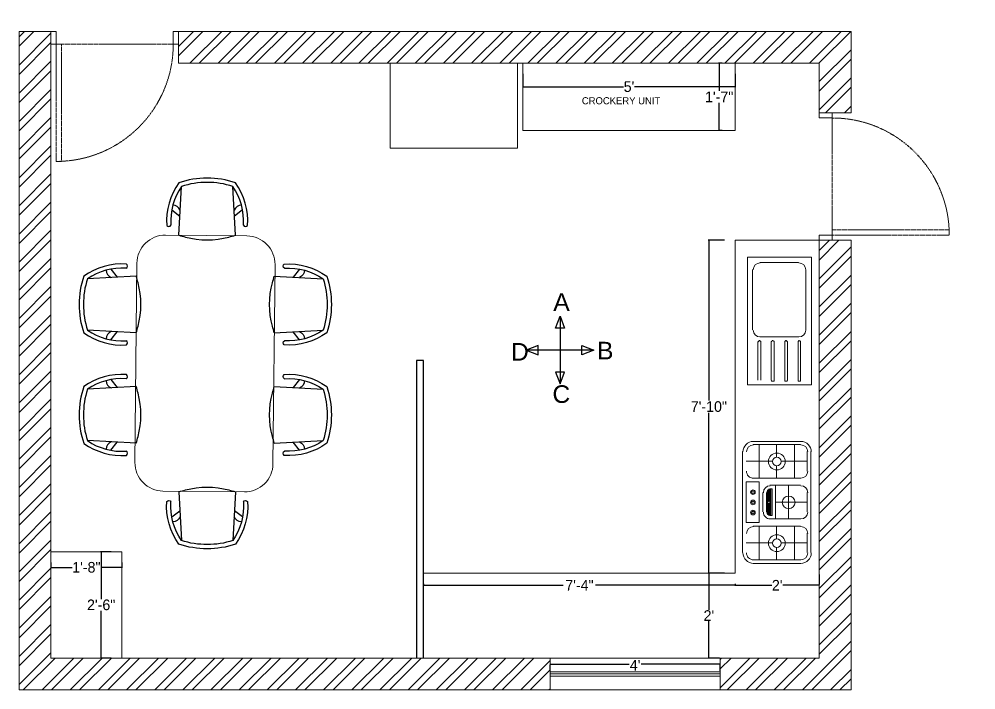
# Model space of a CAD drawing. Header units: inches. Extents: x 15448 to 46480, y -8154 to 0.
# Drawn here: x 22217.8 to 22488, y -4027.1 to -3837.6 of the extents above; entities that cross this region are included whole.
import ezdxf

# ---------------------------------------------------------------- set-up
doc = ezdxf.new("R2010")
doc.units = ezdxf.units.IN
doc.header["$MEASUREMENT"] = 0
for name, pattern in [('AUDIT_D_060311083008-3', [0]), ('DASHED2', [0.375, 0.25, -0.125]), ('HIDDEN', [0.375, 0.25, -0.125])]:
    doc.linetypes.add(name, pattern=pattern)
for name, color, linetype in [('.', 30, 'Continuous'), ('A-DOOR', 251, 'AUDIT_D_060311083008-3'), ('A-Door-Frame', 1, 'Continuous'), ('A-Door-Swing', 8, 'HIDDEN'), ('FUR', 42, 'Continuous')]:
    doc.layers.add(name, color=color, linetype=linetype)
for name, color, linetype, true_color in [('PDF9_TEXT', 7, 'Continuous', 0xdadada), ('PDF_Furniture', 7, 'Continuous', 0xdd8a6d), ('PDF_SANITARY', 7, 'Continuous', 0x7f7f7f)]:
    doc.layers.add(name, color=color, linetype=linetype, true_color=true_color)
doc.layers.add('ROD', color=7, linetype='Continuous', lineweight=9)
doc.styles.add('b.k', font='verdana.ttf')
doc.styles.add('HEMI', font='stylu.ttf')
doc.styles.add('PDF Arial', font='arial.ttf')
doc.dimstyles.new('STANDARD$0', dxfattribs={"dimscale": 0, "dimtxt": 6, "dimasz": 3, "dimexe": 2, "dimexo": 2, "dimgap": 0, "dimtad": 0, "dimtih": 1, "dimtoh": 1, "dimdec": 1, "dimzin": 0, "dimdsep": 46, "dimlunit": 4, "dimtxsty": 'b.k', "dimcen": 2.5, "dimclrd": 256, "dimclre": 256, "dimclrt": 256, "dimadec": 0, "dimazin": 0, "dimtfac": 1, "dimtdec": 1, "dimtofl": 0, "dimtmove": 2, "dimatfit": 2, "dimfxl": 1, "dimfrac": 2, "dimtolj": 1, "dimtzin": 0, "dimlwd": 9, "dimlwe": 9, "dimarcsym": 0})

# ---------------------------------------------------------------- blocks, each defined once
blk = doc.blocks.new('9iuygtfdx')
at = {"layer": 'PDF_SANITARY', "color": 254, "lineweight": 5}
for points in [[(8804.29, 1162.93), (8775.75, 1162.93)], [(8772.87, 1160.05), (8772.87, 1146.65)], [(8773.73, 1160.05), (8773.73, 1146.65)], [(8781.23, 1161.93), (8775.75, 1161.93)], [(8778.49, 1161.93), (8778.49, 1154.58)], [(8783.24, 1160.05), (8783.24, 1146.65)], [(8785.26, 1160.05), (8785.26, 1151.4)], [(8792.76, 1161.93), (8787.28, 1161.93)], [(8790.02, 1161.93), (8790.02, 1152.99)], [(8794.77, 1160.05), (8794.77, 1151.4)], [(8796.79, 1160.05), (8796.79, 1146.65)], [(8804.29, 1161.93), (8798.81, 1161.93)], [(8801.55, 1161.93), (8801.55, 1154.58)], [(8806.3, 1160.05), (8806.3, 1146.65)], [(8807.31, 1160.05), (8807.31, 1146.65)], [(8783.24, 1158.32), (8773.73, 1158.32)], [(8796.79, 1158.32), (8806.3, 1158.32)], [(8794.77, 1156.59), (8785.26, 1156.59)], [(8773.73, 1153.28), (8777.34, 1153.28)], [(8778.49, 1152.13), (8778.49, 1144.63)], [(8779.79, 1153.28), (8783.24, 1153.28)], [(8794.77, 1152.99), (8785.26, 1152.99)], [(8793.77, 1151.69), (8786.27, 1151.69)], [(8800.4, 1153.28), (8796.79, 1153.28)], [(8801.55, 1152.13), (8801.55, 1144.63)], [(8806.3, 1153.28), (8802.7, 1153.28)], [(8789.73, 1151.12), (8786.27, 1151.12)], [(8789.73, 1150.97), (8786.42, 1150.97)], [(8793.48, 1150.68), (8786.56, 1150.68)], [(8792.76, 1150.4), (8787.28, 1150.4)], [(8792.76, 1149.39), (8787.28, 1149.39)], [(8793.77, 1151.12), (8790.45, 1151.12)], [(8793.62, 1150.97), (8790.45, 1150.97)], [(8783.24, 1148.38), (8773.73, 1148.38)], [(8796.79, 1148.38), (8806.3, 1148.38)], [(8804.29, 1143.62), (8775.75, 1143.62)]]:
    blk.add_lwpolyline(points, dxfattribs=at)
for points in [[(8786.27, 1151.98), (8793.77, 1151.98), (8793.77, 1151.4), (8786.27, 1151.4)], [(8784.25, 1144.63), (8795.78, 1144.63), (8795.78, 1148.38), (8784.25, 1148.38)]]:
    blk.add_lwpolyline(points, close=True, dxfattribs=at)
for centre, radius in [((8790.09, 1156.67), 1.8), ((8778.56, 1153.35), 2.38), ((8778.56, 1153.35), 1.23), ((8801.62, 1153.35), 2.38), ((8801.62, 1153.35), 1.23), ((8790.09, 1151.19), 0.36), ((8787.21, 1146.58), 0.649), ((8787.21, 1146.58), 0.36), ((8790.09, 1146.58), 0.649), ((8790.09, 1146.58), 0.36), ((8792.97, 1146.58), 0.649), ((8792.97, 1146.58), 0.36)]:
    blk.add_circle(centre, radius, dxfattribs=at)
for centre, radius, start, end in [((8775.82, 1160.12), 2.95, 90, 180), ((8775.82, 1160.12), 1.95, 90, 180), ((8781.3, 1160.12), 1.95, 0, 90), ((8787.35, 1160.12), 1.95, 90, 180), ((8792.83, 1160.12), 1.95, 0, 90), ((8798.88, 1160.12), 1.95, 90, 180), ((8804.36, 1160.12), 2.95, 360, 90), ((8804.36, 1160.12), 1.95, 0, 90), ((8787.35, 1151.48), 1.95, 180, 270), ((8787.35, 1151.48), 0.937, 180, 270), ((8792.83, 1151.48), 0.937, 270, 360), ((8792.83, 1151.48), 1.95, 270, 360), ((8775.82, 1146.72), 2.95, 180, 270), ((8775.82, 1146.72), 1.95, 180, 270), ((8781.3, 1146.72), 1.95, 270, 360), ((8798.88, 1146.72), 1.95, 180, 270), ((8804.36, 1146.72), 2.95, 270, 0), ((8804.36, 1146.72), 1.95, 270, 360)]:
    blk.add_arc(centre, radius, start, end, dxfattribs=at)
blk = doc.blocks.new('*D590')
at = {"color": 254, "lineweight": -2, "transparency": 16777216}
for p, q in [((22360.05, -3853.09), (22360.05, -3856.89)), ((22420.05, -3853.09), (22420.05, -3856.89))]:
    blk.add_line(p, q, dxfattribs=at)
at = {"color": 5, "lineweight": -2, "transparency": 16777216}
for p, q in [((22360.23, -3856.71), (22388.45, -3856.71)), ((22419.87, -3856.71), (22391.65, -3856.71))]:
    blk.add_line(p, q, dxfattribs=at)
at = {"color": 5, "transparency": 16777216}
for points in [[(22360.23, -3856.68), (22360.23, -3856.74), (22360.05, -3856.71)], [(22419.87, -3856.68), (22419.87, -3856.74), (22420.05, -3856.71)]]:
    blk.add_solid(points, dxfattribs=at)
at = {"layer": 'Defpoints', "color": 0, "transparency": 16777216}
for p in [(22360.05, -3850.09), (22420.05, -3850.09), (22420.05, -3856.71)]:
    blk.add_point(p, dxfattribs=at)
at = {"color": 5, "lineweight": 5, "transparency": 16777216, "insert": (22390.05, -3856.71), "char_height": 3, "attachment_point": 5, "style": 'HEMI'}
blk.add_mtext("\\A1;5'", dxfattribs=at)
blk = doc.blocks.new('*D591')
at = {"color": 254, "lineweight": -2, "transparency": 16777216}
for p, q in [((22416.36, -3850.09), (22415.35, -3850.09)), ((22416.36, -3869.09), (22415.35, -3869.09))]:
    blk.add_line(p, q, dxfattribs=at)
at = {"color": 5, "lineweight": -2, "transparency": 16777216}
for p, q in [((22415.53, -3850.27), (22415.53, -3857.89)), ((22415.53, -3868.91), (22415.53, -3861.28))]:
    blk.add_line(p, q, dxfattribs=at)
at = {"color": 5, "transparency": 16777216}
for points in [[(22415.5, -3850.27), (22415.56, -3850.27), (22415.53, -3850.09)], [(22415.5, -3868.91), (22415.56, -3868.91), (22415.53, -3869.09)]]:
    blk.add_solid(points, dxfattribs=at)
at = {"layer": 'Defpoints', "color": 0, "transparency": 16777216}
for p in [(22415.53, -3850.09), (22419.36, -3850.09), (22419.36, -3869.09)]:
    blk.add_point(p, dxfattribs=at)
at = {"color": 5, "lineweight": 5, "transparency": 16777216, "insert": (22415.53, -3859.59), "char_height": 3, "attachment_point": 5, "style": 'HEMI'}
blk.add_mtext('\\A1;1\'-7"', dxfattribs=at)
blk = doc.blocks.new('*D594')
at = {"color": 254, "lineweight": -2, "transparency": 16777216}
for p, q in [((22417.05, -3900.09), (22412.43, -3900.09)), ((22417.05, -3994.09), (22412.43, -3994.09))]:
    blk.add_line(p, q, dxfattribs=at)
at = {"color": 5, "lineweight": -2, "transparency": 16777216}
for p, q in [((22412.61, -3900.27), (22412.61, -3945.38)), ((22412.61, -3993.91), (22412.61, -3948.8))]:
    blk.add_line(p, q, dxfattribs=at)
at = {"color": 5, "transparency": 16777216}
for points in [[(22412.58, -3900.27), (22412.64, -3900.27), (22412.61, -3900.09)], [(22412.58, -3993.91), (22412.64, -3993.91), (22412.61, -3994.09)]]:
    blk.add_solid(points, dxfattribs=at)
at = {"layer": 'Defpoints', "color": 0, "transparency": 16777216}
for p in [(22420.05, -3900.09), (22412.61, -3994.09), (22420.05, -3994.09)]:
    blk.add_point(p, dxfattribs=at)
at = {"color": 5, "lineweight": 5, "transparency": 16777216, "insert": (22412.61, -3947.09), "char_height": 3, "attachment_point": 5, "style": 'HEMI'}
blk.add_mtext('\\A1;7\'-10"', dxfattribs=at)
blk = doc.blocks.new('*D595')
at = {"color": 254, "lineweight": -2, "transparency": 16777216}
for p, q in [((22417.05, -3994.09), (22412.43, -3994.09)), ((22415.61, -4018.09), (22412.79, -4018.09))]:
    blk.add_line(p, q, dxfattribs=at)
at = {"color": 5, "lineweight": -2, "transparency": 16777216}
for p, q in [((22412.61, -3994.27), (22412.61, -4004.47)), ((22412.61, -4017.91), (22412.61, -4007.71))]:
    blk.add_line(p, q, dxfattribs=at)
at = {"color": 5, "transparency": 16777216}
for points in [[(22412.58, -3994.27), (22412.64, -3994.27), (22412.61, -3994.09)], [(22412.58, -4017.91), (22412.64, -4017.91), (22412.61, -4018.09)]]:
    blk.add_solid(points, dxfattribs=at)
at = {"layer": 'Defpoints', "color": 0, "transparency": 16777216}
for p in [(22420.05, -3994.09), (22412.61, -4018.09), (22412.61, -4018.09)]:
    blk.add_point(p, dxfattribs=at)
at = {"color": 5, "lineweight": 5, "transparency": 16777216, "insert": (22412.61, -4006.09), "char_height": 3, "attachment_point": 5, "style": 'HEMI'}
blk.add_mtext("\\A1;2'", dxfattribs=at)
blk = doc.blocks.new('*D596')
at = {"color": 254, "lineweight": -2, "transparency": 16777216}
for p, q in [((22332.05, -3997.09), (22332.05, -3997.72)), ((22420.05, -3997.09), (22420.05, -3997.72))]:
    blk.add_line(p, q, dxfattribs=at)
at = {"color": 5, "lineweight": -2, "transparency": 16777216}
for p, q in [((22332.23, -3997.54), (22371.5, -3997.54)), ((22419.87, -3997.54), (22380.61, -3997.54))]:
    blk.add_line(p, q, dxfattribs=at)
at = {"color": 5, "transparency": 16777216}
for points in [[(22332.23, -3997.51), (22332.23, -3997.57), (22332.05, -3997.54)], [(22419.87, -3997.51), (22419.87, -3997.57), (22420.05, -3997.54)]]:
    blk.add_solid(points, dxfattribs=at)
at = {"layer": 'Defpoints', "color": 0, "transparency": 16777216}
for p in [(22332.05, -3994.09), (22420.05, -3994.09), (22420.05, -3997.54)]:
    blk.add_point(p, dxfattribs=at)
at = {"color": 5, "lineweight": 5, "transparency": 16777216, "insert": (22376.05, -3997.54), "char_height": 3, "attachment_point": 5, "style": 'HEMI'}
blk.add_mtext('\\A1;7\'-4"', dxfattribs=at)
blk = doc.blocks.new('*D597')
at = {"color": 254, "lineweight": -2, "transparency": 16777216}
for p, q in [((22443.78, -3994.54), (22443.78, -3997.36)), ((22420.05, -3997.09), (22420.05, -3997.72))]:
    blk.add_line(p, q, dxfattribs=at)
at = {"color": 5, "lineweight": -2, "transparency": 16777216}
for p, q in [((22420.23, -3997.54), (22430.35, -3997.54)), ((22443.6, -3997.54), (22433.49, -3997.54))]:
    blk.add_line(p, q, dxfattribs=at)
at = {"color": 5, "transparency": 16777216}
for points in [[(22420.23, -3997.51), (22420.23, -3997.57), (22420.05, -3997.54)], [(22443.6, -3997.51), (22443.6, -3997.57), (22443.78, -3997.54)]]:
    blk.add_solid(points, dxfattribs=at)
at = {"layer": 'Defpoints', "color": 0, "transparency": 16777216}
for p in [(22420.05, -3994.09), (22443.78, -3997.54), (22443.78, -3997.54)]:
    blk.add_point(p, dxfattribs=at)
at = {"color": 5, "lineweight": 5, "transparency": 16777216, "insert": (22431.92, -3997.54), "char_height": 3, "attachment_point": 5, "style": 'HEMI'}
blk.add_mtext("\\A1;2'", dxfattribs=at)
blk = doc.blocks.new('*U466')
at = {"layer": 'A-Door-Frame', "lineweight": 5}
for p, q in [((0, -100), (0, 0)), ((981.8, -100), (981.8, 0))]:
    blk.add_line(p, q, dxfattribs=at)
for points in [[(0, -100), (40, -100), (40, 0), (0, 0)], [(981.8, -100), (941.8, -100), (941.8, 0), (981.8, 0)]]:
    blk.add_lwpolyline(points, dxfattribs=at)
at = {"layer": 'A-Door-Swing', "linetype": 'DASHED2', "lineweight": 5}
blk.add_line((48.1, 0), (949.9, 0), dxfattribs=at)
blk.add_lwpolyline([(40, 0), (40, 901.8), (80, 901.8), (80, 0)], close=True, dxfattribs=at)
blk.add_arc((40, 0), 901.8, 360, 90, dxfattribs=at)
blk = doc.blocks.new('*D546')
at = {"color": 254, "lineweight": -2, "transparency": 16777216}
for p, q in [((22367.78, -4021.74), (22367.78, -4019.97)), ((22415.78, -4021.74), (22415.78, -4019.97))]:
    blk.add_line(p, q, dxfattribs=at)
at = {"color": 5, "lineweight": -2, "transparency": 16777216}
for p, q in [((22367.96, -4019.79), (22390.07, -4019.79)), ((22415.6, -4019.79), (22393.5, -4019.79))]:
    blk.add_line(p, q, dxfattribs=at)
at = {"color": 5, "transparency": 16777216}
for points in [[(22367.96, -4019.76), (22367.96, -4019.82), (22367.78, -4019.79)], [(22415.6, -4019.76), (22415.6, -4019.82), (22415.78, -4019.79)]]:
    blk.add_solid(points, dxfattribs=at)
at = {"layer": 'Defpoints', "color": 0, "transparency": 16777216}
for p in [(22367.78, -4018.74), (22415.78, -4018.74), (22415.78, -4019.79)]:
    blk.add_point(p, dxfattribs=at)
at = {"color": 5, "lineweight": 5, "transparency": 16777216, "insert": (22391.78, -4020.12), "char_height": 3, "attachment_point": 5, "style": 'HEMI'}
blk.add_mtext("\\A1;4'", dxfattribs=at)
blk = doc.blocks.new('RGE')
for p, q in [((13927.49, 4640.67), (13927.49, 4613.06)), ((13941.3, 4626.86), (13913.68, 4626.86))]:
    blk.add_line(p, q)
for points in [[(13927.49, 4640.67), (13929.37, 4635.81), (13927.49, 4635.81), (13925.61, 4635.81)], [(13913.68, 4626.86), (13918.54, 4624.98), (13918.54, 4626.86), (13918.54, 4628.74)], [(13941.3, 4626.86), (13936.44, 4624.98), (13936.44, 4626.86), (13936.44, 4628.74)], [(13927.49, 4613.06), (13929.37, 4617.92), (13927.49, 4617.92), (13925.61, 4617.92)]]:
    blk.add_lwpolyline(points, close=True)
at = {"layer": 'PDF9_TEXT', "color": 240, "true_color": 0xe90039, "char_height": 7.1792, "attachment_point": 7, "style": 'PDF Arial'}
for s, insert in [('{\\C256;\\c0;A}', (13924.75, 4642.89)), ('{\\C256;\\c0;B}', (13942.63, 4623.07)), ('{\\C256;\\c0;D}', (13907.48, 4622.58)), ('{\\C256;\\c0;C}', (13924.39, 4605.21))]:
    blk.add_mtext(s, dxfattribs=dict(at, insert=insert))
blk = doc.blocks.new('w4g')
at = {"color": 251, "true_color": 0x636466}
for p, q in [((4304.04, 557.07), (4321.24, 556.13)), ((4312.93, 559.54), (4310.73, 556.71)), ((4304.04, 537.07), (4321.24, 538.02)), ((4312.93, 534.6), (4310.73, 537.44))]:
    blk.add_line(p, q, dxfattribs=at)
blk.add_lwpolyline([(4304.04, 557.07, 0.018252), (4303.4, 554.71, 0.135495), (4303.4, 539.43, 0.018252), (4304.04, 537.07)], format="xyb", dxfattribs=at)
for centre, radius, start, end in [((4308.01, 560.61), 0.87, 124.4526, 243.4904), ((4309.11, 538.4), 22.99, 54.3343, 93.9715), ((4309.11, 538.4), 21.49, 55.6187, 93.9715), ((4311.85, 559.24), 2.84, 291.4004, 358.2071), ((4292.93, 547.07), 31.22, 341.3205, 18.6795), ((4292.93, 547.07), 29.72, 342.2576, 17.7424), ((4309.11, 555.75), 22.99, 266.0285, 305.6657), ((4309.11, 555.75), 21.49, 266.0285, 304.3813), ((4311.85, 534.91), 2.84, 1.7929, 68.5996), ((4308.01, 533.53), 0.87, 116.5096, 235.5474)]:
    blk.add_arc(centre, radius, start, end, dxfattribs=at)
blk = doc.blocks.new('*D617')
at = {"color": 254, "lineweight": -2, "transparency": 16777216}
for p, q in [((22226.78, -3991.09), (22226.78, -3992.66)), ((22246.78, -3991.09), (22246.78, -3992.66))]:
    blk.add_line(p, q, dxfattribs=at)
at = {"color": 5, "lineweight": -2, "transparency": 16777216}
for p, q in [((22226.96, -3992.48), (22232.74, -3992.48)), ((22246.6, -3992.48), (22240.83, -3992.48))]:
    blk.add_line(p, q, dxfattribs=at)
at = {"color": 5, "transparency": 16777216}
for points in [[(22226.96, -3992.45), (22226.96, -3992.51), (22226.78, -3992.48)], [(22246.6, -3992.45), (22246.6, -3992.51), (22246.78, -3992.48)]]:
    blk.add_solid(points, dxfattribs=at)
at = {"layer": 'Defpoints', "color": 0, "transparency": 16777216}
for p in [(22226.78, -3988.09), (22246.78, -3988.09), (22246.78, -3992.48)]:
    blk.add_point(p, dxfattribs=at)
at = {"color": 5, "lineweight": 5, "transparency": 16777216, "insert": (22236.78, -3992.48), "char_height": 3, "attachment_point": 5, "style": 'HEMI'}
blk.add_mtext('\\A1;1\'-8"', dxfattribs=at)
blk = doc.blocks.new('*D618')
at = {"color": 254, "lineweight": -2, "transparency": 16777216}
for p, q in [((22243.78, -3988.09), (22240.78, -3988.09)), ((22243.78, -4018.09), (22240.78, -4018.09))]:
    blk.add_line(p, q, dxfattribs=at)
at = {"color": 5, "lineweight": -2, "transparency": 16777216}
for p, q in [((22240.96, -3988.27), (22240.96, -4001.44)), ((22240.96, -4017.91), (22240.96, -4004.73))]:
    blk.add_line(p, q, dxfattribs=at)
at = {"color": 5, "transparency": 16777216}
for points in [[(22240.93, -3988.27), (22240.99, -3988.27), (22240.96, -3988.09)], [(22240.93, -4017.91), (22240.99, -4017.91), (22240.96, -4018.09)]]:
    blk.add_solid(points, dxfattribs=at)
at = {"layer": 'Defpoints', "color": 0, "transparency": 16777216}
for p in [(22240.96, -3988.09), (22246.78, -3988.09), (22246.78, -4018.09)]:
    blk.add_point(p, dxfattribs=at)
at = {"color": 5, "lineweight": 5, "transparency": 16777216, "insert": (22240.96, -4003.09), "char_height": 3, "attachment_point": 5, "style": 'HEMI'}
blk.add_mtext('\\A1;2\'-6"', dxfattribs=at)

msp = doc.modelspace()

# ---------------------------------------------------------------- hatches: boundary and pattern name
at = {"layer": '.', "lineweight": 5, "true_color": 0xf27172}
h = msp.add_hatch(dxfattribs=at)
h.set_pattern_fill('ANSI32', color=11, scale=15)
h.paths.add_polyline_path([(22262.78, -3841.09), (22262.78, -3850.09), (22443.78, -3850.09), (22443.78, -3864.09), (22452.78, -3864.09), (22452.78, -3841.09)])
h.paths.add_polyline_path([(22452.78, -3900.09), (22443.78, -3900.09), (22443.78, -4018.09), (22415.78, -4018.09), (22415.78, -4027.09), (22452.78, -4027.09)])
h.paths.add_polyline_path([(22367.78, -4018.09), (22226.78, -4018.09), (22226.78, -3847.09), (22226.78, -3841.09), (22217.78, -3841.09), (22217.78, -4027.09), (22367.78, -4027.09)])
h.paths.add_polyline_path([(22452.42, -3812.21), (22465.81, -3812.21), (22465.81, -3807.58), (22452.42, -3807.58)], flags=9)
h.paths.add_polyline_path([(22453.03, -3749.76), (22466.42, -3749.76), (22466.42, -3745.12), (22453.03, -3745.13)], flags=9)
h.paths.add_polyline_path([(22452.51, -3772.95), (22461.72, -3772.95), (22461.72, -3768.32), (22452.51, -3768.32)], flags=9)
h.paths.add_polyline_path([(22452.42, -3800.19), (22467.88, -3800.19), (22467.88, -3795.56), (22452.42, -3795.56)], flags=9)
h.paths.add_polyline_path([(22452.15, -3806.15), (22464.74, -3806.15), (22464.73, -3801.52), (22452.15, -3801.52)], flags=9)
h.paths.add_polyline_path([(22452.34, -3829.16), (22468.63, -3829.15), (22468.63, -3824.52), (22452.34, -3824.52)], flags=9)
h.paths.add_polyline_path([(22452.53, -3822.91), (22489.51, -3822.91), (22489.51, -3814.92), (22452.53, -3814.93)], flags=9)
h.paths.add_polyline_path([(22558.34, -3797.24), (22571.73, -3797.24), (22571.73, -3792.61), (22558.34, -3792.61)], flags=9)
h.paths.add_polyline_path([(22571.86, -3797.12), (22580.73, -3797.12), (22580.73, -3792.49), (22571.86, -3792.49)], flags=9)
h.paths.add_polyline_path([(22934.88, -3814.3), (22954.95, -3814.3), (22954.95, -3811.21), (22934.88, -3811.21)], flags=9)
h.paths.add_polyline_path([(22935.08, -3803.78), (22955.15, -3803.78), (22955.15, -3800.69), (22935.08, -3800.69)], flags=9)
h.paths.add_polyline_path([(22934.7, -3797.41), (22954.77, -3797.41), (22954.77, -3794.32), (22934.7, -3794.32)], flags=9)
h.paths.add_polyline_path([(22583.03, -3788.51), (22608.93, -3788.51), (22608.93, -3783.87), (22583.03, -3783.88)], flags=9)
h.paths.add_polyline_path([(23033.3, -3812.91), (23068.64, -3812.91), (23068.64, -3809.81), (23033.3, -3809.81)], flags=9)
h.paths.add_polyline_path([(22867.95, -3768.83), (22874.98, -3768.83), (22874.98, -3765.74), (22867.95, -3765.74)], flags=9)
h.paths.add_polyline_path([(22581.81, -3753.59), (22591.75, -3753.59), (22591.75, -3750.5), (22581.81, -3750.5)], flags=9)
h.paths.add_polyline_path([(22508.29, -3776.91), (22525.63, -3776.91), (22525.63, -3772.27), (22508.29, -3772.28)], flags=9)
h.paths.add_polyline_path([(22504.78, -3781.41), (22525.67, -3781.41), (22525.67, -3776.78), (22504.78, -3776.78)], flags=9)
h.paths.add_polyline_path([(23027.49, -3790.69), (23045.72, -3790.69), (23045.72, -3786.57), (23027.49, -3786.57)], flags=9)
h.paths.add_polyline_path([(23027.49, -3795.53), (23047.74, -3795.53), (23047.74, -3791.41), (23027.49, -3791.41)], flags=9)
h.paths.add_polyline_path([(22998.48, -3810.41), (23016, -3810.41), (23016, -3804.79), (22998.48, -3804.79)], flags=9)
h.paths.add_polyline_path([(22583.4, -3802.92), (22609.31, -3802.91), (22609.31, -3798.28), (22583.4, -3798.29)], flags=9)
h.paths.add_polyline_path([(22534.56, -3796.89), (22556.91, -3796.88), (22556.91, -3788.89), (22534.56, -3788.89)], flags=9)

# ---------------------------------------------------------------- linework, layer by layer
at = {"lineweight": 5}
for p, q in [((22226.78, -3841.09), (22217.78, -3841.09)), ((22452.78, -3841.09), (22262.78, -3841.09)), ((22452.78, -3841.09), (22452.78, -3864.09)), ((22443.78, -3850.09), (22443.78, -3864.09)), ((22452.78, -3864.09), (22443.78, -3864.09)), ((22452.78, -3900.09), (22420.05, -3900.09)), ((22443.78, -3900.09), (22443.78, -4018.09)), ((22452.78, -3900.09), (22452.78, -4027.09)), ((22246.78, -3988.09), (22226.78, -3988.09)), ((22246.78, -4018.09), (22246.78, -3988.09)), ((22443.78, -4018.09), (22226.78, -4018.09)), ((22367.78, -4018.09), (22367.78, -4027.09)), ((22415.78, -4018.09), (22415.78, -4027.09)), ((22443.78, -4018.09), (22443.78, -4018.09)), ((22452.78, -4027.09), (22217.78, -4027.09))]:
    msp.add_line(p, q, dxfattribs=at)
for p, q in [((22332.05, -3934.09), (22330.05, -3934.09)), ((22330.05, -3934.09), (22330.05, -4018.09)), ((22332.05, -4018.09), (22332.05, -3934.09))]:
    msp.add_line(p, q)
at = {"color": 152, "lineweight": 5, "true_color": 0x2776bb}
for p, q in [((22367.78, -4021.99), (22415.78, -4021.99)), ((22367.78, -4022.59), (22415.78, -4022.59)), ((22367.78, -4023.19), (22415.78, -4023.19))]:
    msp.add_line(p, q, dxfattribs=at)
at = {"lineweight": 5}
for points in [[(22262.78, -3850.09), (22443.78, -3850.09), (22443.78, -3864.09)], [(22358.55, -3850.09), (22358.55, -3874.09), (22322.55, -3874.09), (22322.55, -3850.09)], [(22420.05, -3850.09), (22420.05, -3869.09), (22360.05, -3869.09), (22360.05, -3850.09)], [(22443.78, -3900.09), (22443.78, -4018.09), (22330.05, -4018.09)]]:
    msp.add_lwpolyline(points, dxfattribs=at)
at = {"layer": 'FUR', "color": 252, "lineweight": 5, "ltscale": 0.25}
msp.add_lwpolyline([(22290.06, -3906.95, 0.414214), (22282.13, -3898.88), (22259.13, -3898.64, 0.414214), (22251.06, -3906.57), (22250.49, -3962.85, 0.414214), (22258.42, -3970.93), (22281.41, -3971.16, 0.414214), (22289.48, -3963.23)], format="xyb", close=True, dxfattribs=at)
at = {"layer": 'PDF_Furniture', "color": 254, "lineweight": 5}
for points in [[(22424.98, -3904.91), (22423.54, -3904.91), (22441.56, -3904.91), (22441.56, -3940.94), (22423.54, -3940.94), (22423.54, -3939.93)], [(22423.54, -3940.94), (22423.54, -3904.91)], [(22437.96, -3906.35), (22427, -3906.35)], [(22424.98, -3925.37), (22424.98, -3908.37)], [(22439.97, -3925.37), (22439.97, -3908.37)], [(22426.43, -3939.64), (22426.43, -3928.69)], [(22426.71, -3928.4), (22427, -3928.4)], [(22427, -3927.39), (22437.96, -3927.39)], [(22427.29, -3939.64), (22427.29, -3928.69)], [(22430.17, -3939.64), (22430.17, -3928.69)], [(22430.46, -3928.4), (22430.75, -3928.4)], [(22431.04, -3939.64), (22431.04, -3928.69)], [(22434.06, -3939.64), (22434.06, -3928.69)], [(22434.21, -3928.4), (22434.5, -3928.4)], [(22434.78, -3939.64), (22434.78, -3928.69)], [(22437.81, -3939.64), (22437.81, -3928.69)], [(22437.96, -3928.4), (22438.24, -3928.4)], [(22438.53, -3939.64), (22438.53, -3928.69)], [(22430.46, -3939.93), (22430.75, -3939.93)], [(22434.21, -3939.93), (22434.5, -3939.93)], [(22437.96, -3939.93), (22438.24, -3939.93)]]:
    msp.add_lwpolyline(points, dxfattribs=at)
for centre, radius, start, end in [((22427.07, -3908.44), 1.95, 90, 180), ((22438.03, -3908.44), 1.95, 0, 90), ((22427.07, -3925.45), 1.95, 180, 270), ((22438.03, -3925.45), 1.95, 270, 360), ((22426.79, -3928.76), 0.216, 89.9999, 180.0001), ((22427.07, -3928.76), 0.216, 359.9999, 90.0001), ((22430.53, -3928.76), 0.216, 89.9999, 180.0001), ((22430.82, -3928.76), 0.216, 359.9999, 90.0001), ((22434.28, -3928.76), 0.216, 89.9999, 180.0001), ((22434.57, -3928.76), 0.216, 359.9999, 90.0001), ((22438.03, -3928.76), 0.216, 89.9999, 180.0001), ((22438.32, -3928.76), 0.216, 359.9999, 90.0001), ((22430.53, -3939.71), 0.216, 179.9999, 270.0001), ((22430.82, -3939.71), 0.216, 269.9999, 0.0001), ((22434.28, -3939.71), 0.216, 179.9999, 270.0001), ((22434.57, -3939.71), 0.216, 269.9999, 0.0001), ((22438.03, -3939.71), 0.216, 179.9999, 270.0001), ((22438.32, -3939.71), 0.216, 269.9999, 0.0001)]:
    msp.add_arc(centre, radius, start, end, dxfattribs=at)
at = {"layer": 'ROD', "lineweight": 5}
for p, q in [((22217.78, -3841.09), (22217.78, -4027.09)), ((22226.78, -3847.09), (22226.78, -3841.09)), ((22262.78, -3850.09), (22262.78, -3841.09)), ((22226.78, -4018.09), (22226.78, -3847.09))]:
    msp.add_line(p, q, dxfattribs=at)
at = {"layer": 'ROD', "color": 0, "lineweight": 5}
for p, q in [((22420.05, -3900.09), (22420.05, -3994.09)), ((22420.05, -3994.09), (22332.05, -3994.09))]:
    msp.add_line(p, q, dxfattribs=at)
msp.add_lwpolyline([(22332.05, -3994.09), (22332.05, -4018.09)], dxfattribs=at)

# ---------------------------------------------------------------- block references
at = {"lineweight": 5, "yscale": 0.8014730839968042, "zscale": 0.8014730839968042}
for p, xscale, rotation in [((22709.36, -7348.24), 0.8014730839968042, 90), ((25700.43, -3479.77), 0.8014730839968042, 180), ((18840.29, -3479.77), -0.8014730839968042, 180), ((25700.43, -3510.97), 0.8014730839968042, 180), ((18840.29, -3510.96), -0.8014730839968042, 180), ((22709.36, -521.56), -0.8014730839968042, 90)]:
    msp.add_blockref('w4g', p, dxfattribs=dict(at, xscale=xscale, rotation=rotation))
at = {"lineweight": 5, "xscale": 0.6916268008371703, "yscale": 0.6916268008371703, "zscale": 0.6916268008371703}
msp.add_blockref('RGE', (12737.94, -7131.18), dxfattribs=at)
at = {"color": 254, "lineweight": 5, "rotation": 270}
msp.add_blockref('9iuygtfdx', (21278.47, 4815.96), dxfattribs=at)
at = {"layer": 'A-DOOR', "lineweight": 5, "xscale": -0.03666666666666651, "yscale": 0.03666666666666651, "zscale": 0.03666666666666651}
for p, rotation in [((22226.78, -3844.75), 180), ((22447.45, -3900.09), 270)]:
    msp.add_blockref('*U466', p, dxfattribs=dict(at, rotation=rotation))

# ---------------------------------------------------------------- texts
at = {"color": 152, "lineweight": 5, "true_color": 0x2776bb, "insert": (22398.87, -3859.68), "char_height": 2, "width": 28.8344, "attachment_point": 3, "rotation": 0.0094, "style": 'HEMI'}
msp.add_mtext('CROCKERY UNIT', dxfattribs=at)

# ---------------------------------------------------------------- dimensions: what is measured, and where the dimension line sits
at = {"lineweight": 5}
for base, p1, p2, override, picture, middle in [((22420.05, -3856.71), (22360.05, -3850.09), (22420.05, -3850.09), {"dimscale": 1, "dimtxt": 3, "dimasz": 0.18, "dimexe": 0.18, "dimexo": 3, "dimgap": 0.09, "dimdec": 0, "dimtxsty": 'HEMI', "dimcen": 0.09, "dimclrd": 5, "dimclre": 254, "dimclrt": 5, "dimtdec": 0, "dimtmove": 1, "dimatfit": 3, "dimfxl": 0.03937, "dimfrac": 0, "dimlwd": 65534, "dimlwe": 65534, "dimarcsym": 1}, '*D590', (22390.05, -3856.71)), ((22246.78, -3992.48), (22226.78, -3988.09), (22246.78, -3988.09), {"dimscale": 1, "dimtxt": 3, "dimasz": 0.18, "dimexe": 0.18, "dimexo": 3, "dimgap": 0.09, "dimdec": 0, "dimtxsty": 'HEMI', "dimcen": 0.09, "dimclrd": 5, "dimclre": 254, "dimclrt": 5, "dimtdec": 0, "dimtmove": 0, "dimatfit": 3, "dimfxl": 0.03937, "dimfrac": 0, "dimlwd": 65534, "dimlwe": 65534, "dimarcsym": 1}, '*D617', (22236.78, -3992.48)), ((22420.05, -3997.54), (22332.05, -3994.09), (22420.05, -3994.09), {"dimscale": 1, "dimtxt": 3, "dimasz": 0.18, "dimexe": 0.18, "dimexo": 3, "dimgap": 0.09, "dimdec": 0, "dimtxsty": 'HEMI', "dimcen": 0.09, "dimclrd": 5, "dimclre": 254, "dimclrt": 5, "dimtdec": 0, "dimtmove": 1, "dimatfit": 3, "dimfxl": 0.03937, "dimfrac": 0, "dimlwd": 65534, "dimlwe": 65534, "dimarcsym": 1}, '*D596', (22376.05, -3997.54)), ((22443.78, -3997.54), (22420.05, -3994.09), (22443.78, -3997.54), {"dimscale": 1, "dimtxt": 3, "dimasz": 0.18, "dimexe": 0.18, "dimexo": 3, "dimgap": 0.09, "dimdec": 0, "dimtxsty": 'HEMI', "dimcen": 0.09, "dimclrd": 5, "dimclre": 254, "dimclrt": 5, "dimtdec": 0, "dimtmove": 1, "dimatfit": 3, "dimfxl": 0.03937, "dimfrac": 0, "dimlwd": 65534, "dimlwe": 65534, "dimarcsym": 1}, '*D597', (22431.92, -3997.54))]:
    dim = msp.add_linear_dim(base=base, p1=p1, p2=p2, dimstyle='STANDARD$0', override=override, dxfattribs=at)
    dim.commit()
    dim.dimension.update_dxf_attribs({"geometry": picture, "text_midpoint": middle})
for base, p1, p2, picture, middle in [((22415.53, -3850.09), (22419.36, -3869.09), (22419.36, -3850.09), '*D591', (22415.53, -3859.59)), ((22412.61, -3994.09), (22420.05, -3900.09), (22420.05, -3994.09), '*D594', (22412.61, -3947.09)), ((22412.61, -4018.09), (22420.05, -3994.09), (22412.61, -4018.09), '*D595', (22412.61, -4006.09))]:
    dim = msp.add_linear_dim(base=base, p1=p1, p2=p2, angle=90, dimstyle='STANDARD$0', override={"dimscale": 1, "dimtxt": 3, "dimasz": 0.18, "dimexe": 0.18, "dimexo": 3, "dimgap": 0.09, "dimdec": 0, "dimtxsty": 'HEMI', "dimcen": 0.09, "dimclrd": 5, "dimclre": 254, "dimclrt": 5, "dimtdec": 0, "dimtmove": 1, "dimatfit": 3, "dimfxl": 0.03937, "dimfrac": 0, "dimlwd": 65534, "dimlwe": 65534, "dimarcsym": 1}, dxfattribs=at)
    dim.commit()
    dim.dimension.update_dxf_attribs({"geometry": picture, "text_midpoint": middle})
dim = msp.add_linear_dim(base=(22240.96, -3988.09), p1=(22246.78, -4018.09), p2=(22246.78, -3988.09), angle=90, dimstyle='STANDARD$0', override={"dimscale": 1, "dimtxt": 3, "dimasz": 0.18, "dimexe": 0.18, "dimexo": 3, "dimgap": 0.09, "dimdec": 0, "dimtxsty": 'HEMI', "dimcen": 0.09, "dimclrd": 5, "dimclre": 254, "dimclrt": 5, "dimtdec": 0, "dimtmove": 0, "dimatfit": 3, "dimfxl": 0.03937, "dimfrac": 0, "dimlwd": 65534, "dimlwe": 65534, "dimarcsym": 1}, dxfattribs=at)
dim.commit()
dim.dimension.update_dxf_attribs({"geometry": '*D618', "text_midpoint": (22240.96, -4003.09), "dimtype": 160})
dim = msp.add_linear_dim(base=(22415.78, -4019.79), p1=(22367.78, -4018.74), p2=(22415.78, -4018.74), dimstyle='STANDARD$0', override={"dimscale": 1, "dimtxt": 3, "dimasz": 0.18, "dimexe": 0.18, "dimexo": 3, "dimgap": 0.09, "dimdec": 0, "dimtxsty": 'HEMI', "dimcen": 0.09, "dimclrd": 5, "dimclre": 254, "dimclrt": 5, "dimtdec": 0, "dimtmove": 1, "dimatfit": 3, "dimfxl": 0.03937, "dimfrac": 0, "dimlwd": 65534, "dimlwe": 65534, "dimarcsym": 1}, dxfattribs=at)
dim.commit()
dim.dimension.update_dxf_attribs({"geometry": '*D546', "text_midpoint": (22391.78, -4020.12), "dimtype": 160})

doc.saveas('drawing.dxf')
